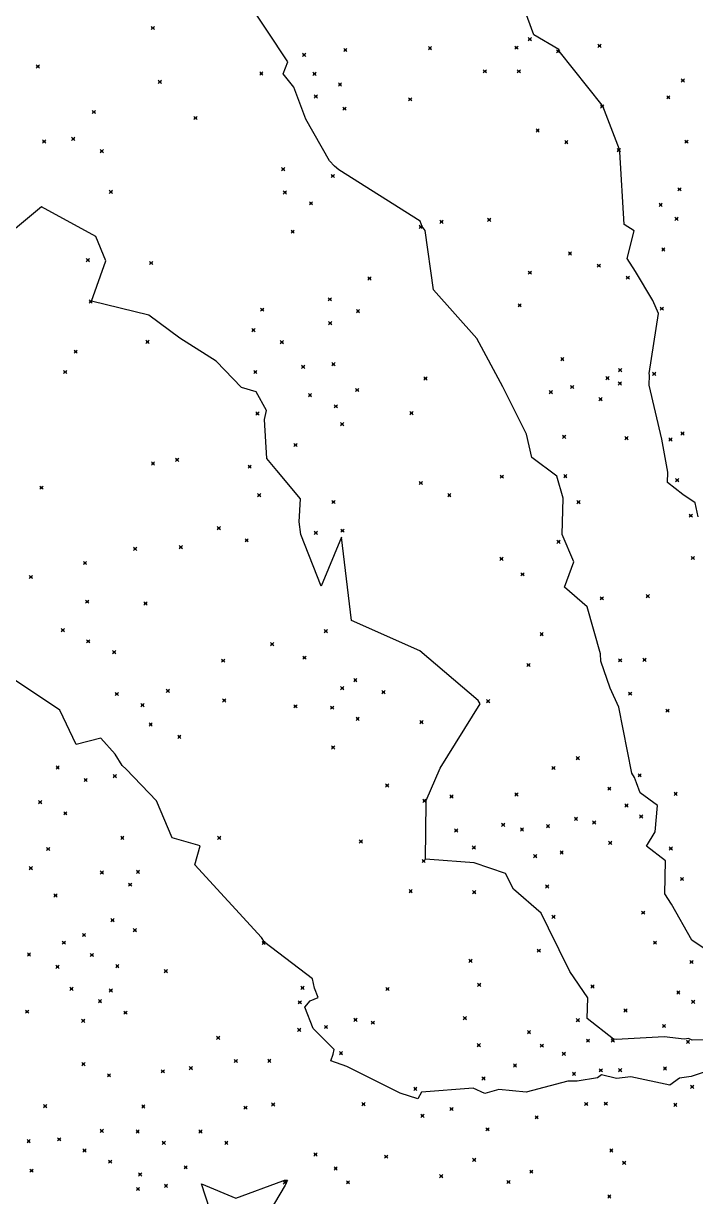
# Model space of a CAD drawing. Header units: inches. Extents: x 1411897 to 1412713, y 4930955 to 4931789.
# Drawn here: x 1412082.9 to 1412124.6, y 4931456.2 to 4931529.1 of the extents above; entities that cross this region are included whole.
import ezdxf

# ---------------------------------------------------------------- set-up
doc = ezdxf.new("R2010")
doc.units = ezdxf.units.IN
doc.header["$MEASUREMENT"] = 0
doc.header["$PDMODE"] = 35
doc.header["$PDSIZE"] = 0.1

msp = doc.modelspace()

# ---------------------------------------------------------------- linework, layer by layer
at = {"color": 2, "true_color": 0xf1eb1f}
for p, q in [((1412099.322, 4931526.691), (1412096.012, 4931531.713)), ((1412114.606, 4931528.368), (1412114.008, 4931530.012)), ((1412116.148, 4931527.473), (1412114.606, 4931528.368)), ((1412116.172, 4931527.357), (1412116.148, 4931527.473)), ((1412118.847, 4931524.007), (1412116.172, 4931527.357)), ((1412099.02, 4931525.962), (1412099.322, 4931526.691)), ((1412099.684, 4931525.126), (1412099.02, 4931525.962)), ((1412100.428, 4931523.144), (1412099.684, 4931525.126)), ((1412118.898, 4931523.937), (1412118.847, 4931524.007)), ((1412119.916, 4931521.248), (1412118.898, 4931523.937)), ((1412101.912, 4931520.541), (1412100.428, 4931523.144)), ((1412119.927, 4931521.216), (1412119.916, 4931521.248)), ((1412119.932, 4931521.177), (1412119.927, 4931521.216)), ((1412119.952, 4931521.116), (1412119.932, 4931521.177)), ((1412120.215, 4931516.605), (1412119.952, 4931521.116)), ((1412102.215, 4931520.214), (1412101.912, 4931520.541)), ((1412102.489, 4931519.985), (1412102.215, 4931520.214)), ((1412107.541, 4931516.799), (1412102.489, 4931519.985)), ((1412084.013, 4931517.691), (1412080.907, 4931515.115)), ((1412087.397, 4931515.859), (1412084.013, 4931517.691)), ((1412107.675, 4931516.476), (1412107.541, 4931516.799)), ((1412107.857, 4931516.223), (1412107.675, 4931516.476)), ((1412120.841, 4931516.207), (1412120.215, 4931516.605)), ((1412088.01, 4931514.339), (1412087.397, 4931515.859)), ((1412108.362, 4931512.539), (1412107.857, 4931516.223)), ((1412120.401, 4931514.484), (1412120.841, 4931516.207)), ((1412087.128, 4931511.847), (1412088.01, 4931514.339)), ((1412120.928, 4931513.686), (1412120.401, 4931514.484)), ((1412122, 4931511.873), (1412120.928, 4931513.686)), ((1412111.064, 4931509.519), (1412108.362, 4931512.539)), ((1412090.678, 4931510.969), (1412087.128, 4931511.847)), ((1412122.343, 4931511.065), (1412122, 4931511.873)), ((1412092.608, 4931509.533), (1412090.678, 4931510.969)), ((1412121.766, 4931507.356), (1412122.343, 4931511.065)), ((1412094.87, 4931508.118), (1412092.608, 4931509.533)), ((1412112.672, 4931506.516), (1412111.064, 4931509.519)), ((1412096.444, 4931506.48), (1412094.87, 4931508.118)), ((1412121.796, 4931507.241), (1412121.766, 4931507.356)), ((1412121.776, 4931506.616), (1412121.796, 4931507.241)), ((1412097.362, 4931506.216), (1412096.444, 4931506.48)), ((1412097.996, 4931505.057), (1412097.362, 4931506.216)), ((1412114.149, 4931503.589), (1412112.672, 4931506.516)), ((1412122.544, 4931503.266), (1412121.776, 4931506.616)), ((1412097.88, 4931504.49), (1412097.996, 4931505.057)), ((1412098.012, 4931502.063), (1412097.88, 4931504.49)), ((1412114.485, 4931502.141), (1412114.149, 4931503.589)), ((1412122.917, 4931501.212), (1412122.544, 4931503.266)), ((1412098.644, 4931501.314), (1412098.012, 4931502.063)), ((1412116.027, 4931500.966), (1412114.485, 4931502.141)), ((1412100.106, 4931499.556), (1412098.644, 4931501.314)), ((1412116.42, 4931499.613), (1412116.027, 4931500.966)), ((1412122.897, 4931500.584), (1412122.917, 4931501.212)), ((1412123.851, 4931499.826), (1412122.897, 4931500.584)), ((1412100.02, 4931498.141), (1412100.106, 4931499.556)), ((1412116.37, 4931497.357), (1412116.42, 4931499.613)), ((1412124.618, 4931499.324), (1412123.851, 4931499.826)), ((1412124.818, 4931498.456), (1412124.618, 4931499.324)), ((1412100.131, 4931497.351), (1412100.02, 4931498.141)), ((1412101.396, 4931494.14), (1412100.131, 4931497.351)), ((1412117.089, 4931495.657), (1412116.37, 4931497.357)), ((1412102.645, 4931497.194), (1412101.396, 4931494.14)), ((1412103.269, 4931492.004), (1412102.645, 4931497.194)), ((1412116.509, 4931494.09), (1412117.089, 4931495.657)), ((1412117.924, 4931492.854), (1412116.509, 4931494.09)), ((1412118.747, 4931489.943), (1412117.924, 4931492.854)), ((1412107.528, 4931490.122), (1412103.269, 4931492.004)), ((1412111.152, 4931487.052), (1412107.528, 4931490.122)), ((1412118.763, 4931489.479), (1412118.747, 4931489.943)), ((1412119.351, 4931487.817), (1412118.763, 4931489.479)), ((1412085.153, 4931486.434), (1412081.094, 4931489.145)), ((1412119.893, 4931486.622), (1412119.351, 4931487.817)), ((1412086.167, 4931484.308), (1412085.153, 4931486.434)), ((1412108.779, 4931482.837), (1412111.269, 4931486.846)), ((1412111.269, 4931486.846), (1412111.152, 4931487.052)), ((1412120.691, 4931482.535), (1412119.893, 4931486.622)), ((1412087.695, 4931484.697), (1412086.167, 4931484.308)), ((1412088.602, 4931483.71), (1412087.695, 4931484.697)), ((1412089.031, 4931483.014), (1412088.602, 4931483.71)), ((1412089.267, 4931482.774), (1412089.031, 4931483.014)), ((1412091.166, 4931480.814), (1412089.267, 4931482.774)), ((1412107.908, 4931480.837), (1412108.779, 4931482.837)), ((1412120.85, 4931482.255), (1412120.691, 4931482.535)), ((1412120.977, 4931481.934), (1412120.85, 4931482.255)), ((1412121.218, 4931481.308), (1412120.977, 4931481.934)), ((1412122.292, 4931480.514), (1412121.218, 4931481.308)), ((1412092.131, 4931478.51), (1412091.166, 4931480.814)), ((1412107.88, 4931477.192), (1412107.918, 4931480.71)), ((1412107.918, 4931480.71), (1412107.908, 4931480.837)), ((1412122.149, 4931478.889), (1412122.292, 4931480.514)), ((1412093.879, 4931478.017), (1412092.131, 4931478.51)), ((1412121.6, 4931477.991), (1412122.149, 4931478.889)), ((1412093.539, 4931476.846), (1412093.879, 4931478.017)), ((1412122.779, 4931477.08), (1412121.6, 4931477.991)), ((1412108.131, 4931477.179), (1412107.88, 4931477.192)), ((1412110.887, 4931476.961), (1412108.131, 4931477.179)), ((1412112.85, 4931476.292), (1412110.887, 4931476.961)), ((1412122.746, 4931475.037), (1412122.779, 4931477.08)), ((1412097.675, 4931472.333), (1412093.539, 4931476.846)), ((1412113.337, 4931475.334), (1412112.85, 4931476.292)), ((1412115.067, 4931473.847), (1412113.337, 4931475.334)), ((1412123.147, 4931474.402), (1412122.746, 4931475.037)), ((1412124.409, 4931472.168), (1412123.147, 4931474.402)), ((1412115.523, 4931472.91), (1412115.067, 4931473.847)), ((1412116.84, 4931470.227), (1412115.523, 4931472.91)), ((1412097.874, 4931472.047), (1412097.675, 4931472.333)), ((1412097.887, 4931472.013), (1412097.874, 4931472.047)), ((1412100.857, 4931469.76), (1412097.887, 4931472.013)), ((1412125.309, 4931471.566), (1412124.409, 4931472.168)), ((1412100.969, 4931469.19), (1412100.857, 4931469.76)), ((1412117.947, 4931468.59), (1412116.84, 4931470.227)), ((1412101.21, 4931468.61), (1412100.969, 4931469.19)), ((1412100.386, 4931467.994), (1412100.717, 4931468.39)), ((1412100.717, 4931468.39), (1412101.21, 4931468.61)), ((1412117.917, 4931467.309), (1412117.947, 4931468.59)), ((1412100.889, 4931466.683), (1412100.386, 4931467.994)), ((1412119.548, 4931466.021), (1412117.917, 4931467.309)), ((1412102.188, 4931465.382), (1412100.889, 4931466.683)), ((1412119.712, 4931465.987), (1412119.548, 4931466.021)), ((1412122.705, 4931466.154), (1412119.712, 4931465.987)), ((1412123.937, 4931466.01), (1412122.705, 4931466.154)), ((1412124.206, 4931466.053), (1412123.937, 4931466.01)), ((1412124.442, 4931465.945), (1412124.206, 4931466.053)), ((1412102.143, 4931465.09), (1412102.188, 4931465.382)), ((1412126.266, 4931465.965), (1412124.442, 4931465.945)), ((1412101.988, 4931464.663), (1412102.143, 4931465.09)), ((1412102.985, 4931464.316), (1412101.988, 4931464.663)), ((1412106.301, 4931462.653), (1412102.985, 4931464.316)), ((1412125.117, 4931463.942), (1412124.381, 4931463.697)), ((1412116.713, 4931463.41), (1412114.121, 4931462.731)), ((1412117.284, 4931463.407), (1412116.713, 4931463.41)), ((1412118.563, 4931463.623), (1412117.284, 4931463.407)), ((1412118.801, 4931463.807), (1412118.563, 4931463.623)), ((1412119.741, 4931463.579), (1412118.801, 4931463.807)), ((1412120.628, 4931463.671), (1412119.741, 4931463.579)), ((1412123.045, 4931463.158), (1412120.628, 4931463.671)), ((1412123.646, 4931463.596), (1412123.045, 4931463.158)), ((1412124.381, 4931463.697), (1412123.646, 4931463.596)), ((1412107.402, 4931462.315), (1412106.301, 4931462.653)), ((1412107.624, 4931462.717), (1412107.402, 4931462.315)), ((1412110.843, 4931462.972), (1412107.624, 4931462.717)), ((1412111.554, 4931462.644), (1412110.843, 4931462.972)), ((1412112.423, 4931462.889), (1412111.554, 4931462.644)), ((1412114.121, 4931462.731), (1412112.423, 4931462.889)), ((1412099.119, 4931457.258), (1412099.298, 4931457.265)), ((1412099.298, 4931457.265), (1412099.225, 4931457.144)), ((1412094.94, 4931453.985), (1412093.964, 4931457.034)), ((1412093.964, 4931457.034), (1412096.082, 4931456.152)), ((1412096.082, 4931456.152), (1412099.005, 4931457.211)), ((1412099.152, 4931456.945), (1412097.82, 4931454.71)), ((1412099.005, 4931457.211), (1412099.119, 4931457.258)), ((1412099.246, 4931457.12), (1412099.152, 4931456.945)), ((1412099.225, 4931457.144), (1412099.246, 4931457.12))]:
    msp.add_line(p, q, dxfattribs=at)
for p in [(1412090.93, 4931528.8), (1412114.35, 4931528.1), (1412100.33, 4931527.13), (1412102.89, 4931527.43), (1412108.15, 4931527.54), (1412113.52, 4931527.58), (1412116.12, 4931527.35), (1412118.68, 4931527.69), (1412083.79, 4931526.41), (1412097.67, 4931525.97), (1412100.98, 4931525.95), (1412111.56, 4931526.11), (1412113.67, 4931526.11), (1412091.37, 4931525.45), (1412102.56, 4931525.29), (1412123.86, 4931525.54), (1412101.06, 4931524.55), (1412106.92, 4931524.37), (1412122.96, 4931524.49), (1412087.27, 4931523.58), (1412102.84, 4931523.79), (1412118.85, 4931523.93), (1412093.58, 4931523.21), (1412114.84, 4931522.44), (1412084.18, 4931521.75), (1412085.99, 4931521.91), (1412116.62, 4931521.71), (1412124.08, 4931521.74), (1412087.76, 4931521.15), (1412119.88, 4931521.21), (1412099.03, 4931520.03), (1412102.11, 4931519.61), (1412088.33, 4931518.62), (1412099.14, 4931518.59), (1412123.65, 4931518.78), (1412100.76, 4931517.91), (1412122.48, 4931517.82), (1412111.83, 4931516.89), (1412123.47, 4931516.95), (1412107.57, 4931516.45), (1412108.87, 4931516.77), (1412099.62, 4931516.15), (1412116.85, 4931514.8), (1412122.65, 4931515.05), (1412086.9, 4931514.39), (1412090.83, 4931514.21), (1412118.64, 4931514.04), (1412104.39, 4931513.25), (1412114.36, 4931513.61), (1412120.44, 4931513.3), (1412087.07, 4931511.81), (1412101.93, 4931511.95), (1412097.73, 4931511.31), (1412103.68, 4931511.22), (1412113.72, 4931511.58), (1412122.55, 4931511.37), (1412101.95, 4931510.47), (1412097.18, 4931510.04), (1412090.6, 4931509.31), (1412098.95, 4931509.29), (1412086.14, 4931508.7), (1412116.37, 4931508.24), (1412085.49, 4931507.44), (1412097.3, 4931507.44), (1412100.27, 4931507.76), (1412102.15, 4931507.92), (1412119.96, 4931507.56), (1412107.87, 4931507.04), (1412119.18, 4931507.06), (1412119.95, 4931506.73), (1412122.08, 4931507.32), (1412100.7, 4931506), (1412103.63, 4931506.32), (1412115.66, 4931506.19), (1412116.98, 4931506.51), (1412102.3, 4931505.31), (1412118.75, 4931505.75), (1412097.43, 4931504.86), (1412107, 4931504.89), (1412102.69, 4931504.2), (1412116.48, 4931503.42), (1412120.36, 4931503.33), (1412123.09, 4931503.25), (1412123.84, 4931503.62), (1412099.8, 4931502.91), (1412090.94, 4931501.76), (1412092.44, 4931501.99), (1412096.95, 4931501.56), (1412112.61, 4931500.94), (1412116.56, 4931500.97), (1412084.01, 4931500.26), (1412107.58, 4931500.55), (1412123.51, 4931500.72), (1412097.54, 4931499.79), (1412109.35, 4931499.79), (1412102.15, 4931499.37), (1412117.38, 4931499.36), (1412124.35, 4931498.52), (1412095.03, 4931497.74), (1412101.06, 4931497.45), (1412102.71, 4931497.59), (1412092.67, 4931496.56), (1412096.76, 4931496.99), (1412116.14, 4931496.9), (1412089.83, 4931496.46), (1412112.59, 4931495.84), (1412124.48, 4931495.89), (1412086.72, 4931495.58), (1412083.36, 4931494.71), (1412113.9, 4931494.88), (1412086.86, 4931493.18), (1412090.48, 4931493.07), (1412118.82, 4931493.39), (1412121.68, 4931493.52), (1412085.34, 4931491.41), (1412086.92, 4931490.72), (1412101.68, 4931491.35), (1412115.09, 4931491.16), (1412088.53, 4931490.04), (1412098.34, 4931490.54), (1412095.3, 4931489.52), (1412100.35, 4931489.7), (1412114.27, 4931489.25), (1412119.96, 4931489.54), (1412121.48, 4931489.57), (1412102.7, 4931487.81), (1412103.51, 4931488.31), (1412088.69, 4931487.45), (1412091.87, 4931487.64), (1412095.37, 4931487.05), (1412105.26, 4931487.56), (1412120.58, 4931487.47), (1412090.29, 4931486.76), (1412099.79, 4931486.68), (1412102.07, 4931486.6), (1412111.76, 4931487), (1412122.91, 4931486.41), (1412103.66, 4931485.91), (1412107.62, 4931485.7), (1412090.8, 4931485.56), (1412092.58, 4931484.79), (1412102.13, 4931484.13), (1412117.33, 4931483.46), (1412085.02, 4931482.88), (1412115.82, 4931482.85), (1412086.76, 4931482.11), (1412088.57, 4931482.35), (1412121.18, 4931482.4), (1412105.49, 4931481.77), (1412113.52, 4931481.21), (1412119.29, 4931481.57), (1412123.41, 4931481.25), (1412083.93, 4931480.73), (1412107.8, 4931480.82), (1412109.49, 4931481.08), (1412120.36, 4931480.52), (1412085.5, 4931480.04), (1412121.27, 4931479.84), (1412112.7, 4931479.33), (1412113.87, 4931479.04), (1412115.48, 4931479.24), (1412117.22, 4931479.69), (1412118.35, 4931479.47), (1412089.04, 4931478.51), (1412095.06, 4931478.51), (1412103.86, 4931478.29), (1412109.78, 4931478.97), (1412084.43, 4931477.82), (1412110.88, 4931477.91), (1412116.33, 4931477.61), (1412119.35, 4931478.2), (1412123.11, 4931477.85), (1412107.76, 4931477.08), (1412114.69, 4931477.38), (1412083.35, 4931476.63), (1412087.77, 4931476.36), (1412090.01, 4931476.4), (1412089.52, 4931475.61), (1412115.43, 4931475.5), (1412123.81, 4931475.96), (1412084.89, 4931474.94), (1412106.95, 4931475.2), (1412110.9, 4931475.14), (1412088.43, 4931473.4), (1412115.83, 4931473.61), (1412121.4, 4931473.87), (1412086.66, 4931472.48), (1412089.82, 4931472.78), (1412085.41, 4931472.01), (1412097.82, 4931471.99), (1412122.13, 4931472.01), (1412083.24, 4931471.27), (1412087.15, 4931471.24), (1412114.91, 4931471.51), (1412085.01, 4931470.51), (1412088.73, 4931470.55), (1412110.67, 4931470.88), (1412124.4, 4931470.81), (1412091.74, 4931470.24), (1412085.88, 4931469.14), (1412088.32, 4931469.04), (1412100.23, 4931469.2), (1412105.51, 4931469.13), (1412111.21, 4931469.39), (1412118.25, 4931469.29), (1412123.58, 4931468.92), (1412087.65, 4931468.37), (1412100.06, 4931468.3), (1412124.5, 4931468.34), (1412083.12, 4931467.72), (1412089.23, 4931467.66), (1412120.3, 4931467.8), (1412086.61, 4931467.16), (1412101.69, 4931466.77), (1412103.52, 4931467.22), (1412104.6, 4931467.04), (1412110.32, 4931467.32), (1412117.34, 4931467.19), (1412122.69, 4931466.83), (1412094.99, 4931466.1), (1412100.03, 4931466.59), (1412114.3, 4931466.45), (1412117.97, 4931465.92), (1412119.51, 4931465.93), (1412111.18, 4931465.64), (1412115.1, 4931465.61), (1412124.18, 4931465.85), (1412086.62, 4931464.47), (1412096.09, 4931464.66), (1412098.17, 4931464.67), (1412102.62, 4931465.14), (1412116.47, 4931465.11), (1412088.21, 4931463.77), (1412091.55, 4931464.02), (1412093.3, 4931464.22), (1412113.43, 4931464.38), (1412117.1, 4931463.86), (1412118.76, 4931464.08), (1412119.96, 4931464.09), (1412122.75, 4931464.2), (1412111.48, 4931463.58), (1412124.44, 4931463.06), (1412107.24, 4931462.93), (1412084.24, 4931461.86), (1412090.34, 4931461.84), (1412096.69, 4931461.76), (1412098.41, 4931461.96), (1412104.02, 4931461.98), (1412109.49, 4931461.68), (1412117.86, 4931461.99), (1412119.07, 4931462.01), (1412123.39, 4931461.94), (1412107.68, 4931461.26), (1412114.78, 4931461.16), (1412087.76, 4931460.32), (1412089.99, 4931460.28), (1412093.89, 4931460.28), (1412111.73, 4931460.42), (1412083.22, 4931459.68), (1412085.12, 4931459.8), (1412091.61, 4931459.58), (1412095.5, 4931459.58), (1412086.69, 4931459.1), (1412101.04, 4931458.86), (1412105.43, 4931458.72), (1412119.42, 4931459.11), (1412088.28, 4931458.41), (1412092.97, 4931458.06), (1412102.29, 4931457.99), (1412110.9, 4931458.52), (1412120.21, 4931458.34), (1412083.4, 4931457.85), (1412090.14, 4931457.62), (1412108.85, 4931457.51), (1412114.45, 4931457.79), (1412090.01, 4931456.71), (1412091.75, 4931456.91), (1412099.14, 4931457.12), (1412103.06, 4931457.13), (1412113.03, 4931457.15), (1412119.29, 4931456.25)]:
    msp.add_point(p)

doc.saveas('drawing.dxf')
